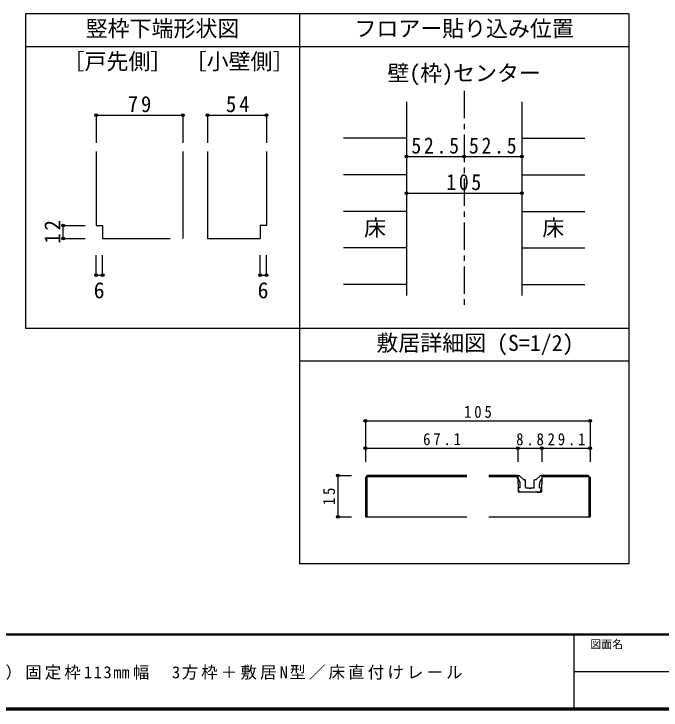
# Model space of a CAD drawing. Units: millimetres at full size, sheet at 1:5, with parts at other scales. Extents: x -973 to 977, y -718 to 696.
# Drawn here: x -509 to 81, y -701 to -66 of the extents above; entities that cross this region are included whole.
import ezdxf
from ezdxf.enums import TextEntityAlignment as Align

# ---------------------------------------------------------------- set-up
doc = ezdxf.new("R2010")
doc.units = ezdxf.units.MM
doc.header["$LTSCALE"] = 5
doc.header["$PDMODE"] = 32
doc.header["$PDSIZE"] = 2.5
doc.linetypes.add('CHAIN1', pattern=[8, 5, -1, 1, -1])
for name, color, linetype in [('0-0_補助線', 4, 'Continuous'), ('0-1_通り芯', 4, 'CHAIN1'), ('0-3_仕上げ', 2, 'Continuous'), ('0-4_枠', 3, 'Continuous'), ('0-A_文字', 7, 'Continuous'), ('0-B_寸法', 7, 'Continuous'), ('1-4_枠', 3, 'Continuous'), ('1-7_金物', 7, 'Continuous'), ('1-B_寸法', 7, 'Continuous'), ('F-1_枠', 6, 'Continuous'), ('F-A_文字', 7, 'Continuous')]:
    doc.layers.add(name, color=color, linetype=linetype)
doc.styles.add('ＭＳ ゴシック', font='')
doc.styles.get('ＭＳ ゴシック').set_extended_font_data('MS Gothic')

msp = doc.modelspace()

# ---------------------------------------------------------------- linework, layer by layer
at = {"layer": '0-0_補助線'}
for p, q in [((-433.928, -158.68), (-433.928, -183.94)), ((-433.928, -158.68), (-354.928, -158.68)), ((-354.928, -158.68), (-354.928, -183.94)), ((-332.428, -158.68), (-332.428, -183.94)), ((-463.928, -271.23), (-463.928, -259.23)), ((-463.928, -259.23), (-443.928, -259.23)), ((-463.928, -271.23), (-443.928, -271.23)), ((-433.928, -304.43), (-433.928, -286.23)), ((-284.428, -304.43), (-284.428, -286.23))]:
    msp.add_line(p, q, dxfattribs=at)
at = {"layer": '0-0_補助線', "color": 3}
for p, q in [((-354.928, -191.981), (-354.928, -271.23)), ((-332.428, -191.981), (-332.428, -271.23)), ((-278.428, -191.981), (-278.428, -259.23)), ((-278.428, -259.23), (-284.428, -259.23)), ((-284.428, -259.23), (-284.428, -271.23)), ((-332.428, -271.23), (-284.428, -271.23))]:
    msp.add_line(p, q, dxfattribs=at)
at = {"layer": '0-0_補助線'}
for points in [[(-332.428, -158.68), (-278.428, -158.68), (-278.428, -183.94)], [(-433.928, -304.43), (-427.928, -304.43), (-427.928, -286.23)], [(-284.428, -304.43), (-278.428, -304.43), (-278.428, -286.23)]]:
    msp.add_lwpolyline(points, dxfattribs=at)
at = {"layer": '0-0_補助線', "color": 3}
msp.add_lwpolyline([(-433.928, -191.981), (-433.928, -259.23), (-427.928, -259.23), (-427.928, -271.23), (-366.428, -271.23)], dxfattribs=at)
at = {"layer": '0-0_補助線', "color": 7}
for p in [(-433.928, -158.68), (-354.928, -158.68), (-332.428, -158.68), (-278.428, -158.68), (-463.928, -259.23), (-463.928, -271.23), (-433.928, -304.43), (-427.928, -304.43), (-284.428, -304.43), (-278.428, -304.43)]:
    msp.add_point(p, dxfattribs=at)
at = {"layer": '0-1_通り芯'}
msp.add_line((-98.333, -136.5), (-98.333, -333.007), dxfattribs=at)
at = {"layer": '0-3_仕上げ', "color": 4}
for p, q in [((-150.833, -179.801), (-208.333, -179.801)), ((-45.833, -179.801), (11.667, -179.801)), ((-150.833, -213.103), (-208.333, -213.103)), ((-45.833, -213.103), (11.667, -213.103)), ((-150.833, -246.404), (-208.333, -246.404)), ((-45.833, -246.404), (11.667, -246.404)), ((-150.833, -279.706), (-208.333, -279.706)), ((-45.833, -279.706), (11.667, -279.706)), ((-150.833, -313.007), (-208.333, -313.007)), ((-45.833, -313.007), (11.667, -313.007))]:
    msp.add_line(p, q, dxfattribs=at)
at = {"layer": '0-4_枠'}
for p, q in [((-150.833, -146.5), (-150.833, -323.007)), ((-45.833, -146.5), (-45.833, -323.007))]:
    msp.add_line(p, q, dxfattribs=at)
at = {"layer": '0-A_文字', "color": 3}
for p, q in [((51.667, -66.5), (-498.333, -66.5)), ((-498.333, -66.5), (-498.333, -353.007)), ((-248.333, -66.5), (-248.333, -567.5)), ((51.667, -96.5), (-498.333, -96.5)), ((51.667, -353.007), (-498.333, -353.007)), ((51.667, -383.007), (-248.333, -383.007))]:
    msp.add_line(p, q, dxfattribs=at)
msp.add_lwpolyline([(51.667, -66.5), (51.667, -567.5), (-248.333, -567.5)], dxfattribs=at)
at = {"layer": '0-B_寸法', "color": 4}
for p, q in [((-150.833, -196.452), (-98.333, -196.452)), ((-98.333, -196.452), (-45.833, -196.452)), ((-150.833, -229.753), (-45.833, -229.753))]:
    msp.add_line(p, q, dxfattribs=at)
at = {"layer": '0-B_寸法'}
for p in [(-150.833, -196.452), (-98.333, -196.452), (-45.833, -196.452), (-150.833, -229.753), (-45.833, -229.753)]:
    msp.add_point(p, dxfattribs=at)
at = {"layer": '1-4_枠'}
for p, q in [((-186.654, -487.188), (-188.422, -488.956)), ((-95.922, -487.188), (-186.654, -487.188)), ((-49.422, -487.188), (-75.922, -487.188)), ((-27.422, -487.188), (-27.422, -494.688)), ((14.81, -487.188), (-27.422, -487.188)), ((14.81, -487.188), (16.578, -488.956)), ((-188.393, -488.956), (-188.393, -524.688)), ((-187.172, -488.438), (-187.172, -524.688)), ((-95.922, -488.438), (-187.172, -488.438)), ((-49.422, -488.438), (-75.922, -488.438)), ((-27.672, -494.688), (-27.672, -502.188)), ((-27.672, -494.688), (-27.422, -494.688)), ((15.328, -488.438), (-27.422, -488.438)), ((15.328, -488.438), (15.328, -524.688)), ((16.578, -488.956), (16.578, -524.688)), ((-27.672, -502.188), (-49.172, -502.188)), ((-188.422, -524.688), (-95.922, -524.688)), ((-75.922, -524.688), (16.578, -524.688))]:
    msp.add_line(p, q, dxfattribs=at)
msp.add_lwpolyline([(-49.422, -487.188), (-49.422, -494.688), (-49.172, -494.688), (-49.172, -502.188)], dxfattribs=at)
at = {"layer": '1-7_金物'}
for p, q in [((-44.267, -490.718), (-47.431, -487.554)), ((-32.577, -490.718), (-29.413, -487.554)), ((-27.172, -487.188), (-28.529, -487.188)), ((-27.172, -489.688), (-27.172, -487.188)), ((-43.736, -490.938), (-42.922, -490.938)), ((-42.422, -497.688), (-42.422, -491.438)), ((-34.422, -497.688), (-34.422, -491.438)), ((-33.108, -490.938), (-33.922, -490.938)), ((-47.172, -498.438), (-48.672, -498.438)), ((-47.172, -498.438), (-47.172, -495.278)), ((-41.672, -498.438), (-39.172, -498.438)), ((-39.172, -498.438), (-38.422, -499.188)), ((-38.422, -499.188), (-37.672, -498.438)), ((-37.672, -498.438), (-35.172, -498.438)), ((-29.672, -498.438), (-29.672, -495.278)), ((-29.672, -498.438), (-28.172, -498.438)), ((-28.922, -502.188), (-27.707, -499.122)), ((-32.672, -502.188), (-44.172, -502.188)), ((-32.172, -501.688), (-32.672, -502.188)), ((-31.672, -502.188), (-32.172, -501.688)), ((-31.672, -502.188), (-28.922, -502.188))]:
    msp.add_line(p, q, dxfattribs=at)
for points in [[(-49.672, -489.688), (-49.672, -487.188), (-48.315, -487.188)], [(-45.172, -502.188), (-47.922, -502.188), (-49.137, -499.122)], [(-45.172, -502.188), (-44.672, -501.688), (-44.172, -502.188)]]:
    msp.add_lwpolyline(points, dxfattribs=at)
for centre, radius, start, end in [((-48.315, -488.438), 1.25, 45, 90), ((-28.529, -488.438), 1.25, 90, 135), ((-54.672, -495.278), 7.5, 0, 48.19), ((-43.736, -490.188), 0.75, 225, 270), ((-42.922, -491.438), 0.5, 0, 90), ((-33.922, -491.438), 0.5, 90, 180), ((-33.108, -490.188), 0.75, 270, 315), ((-22.172, -495.278), 7.5, 131.81, 180), ((-48.672, -498.938), 0.5, 90, 201.616), ((-41.672, -497.688), 0.75, 180, 270), ((-35.172, -497.688), 0.75, 270, 0), ((-28.172, -498.938), 0.5, 338.384, 90)]:
    msp.add_arc(centre, radius, start, end, dxfattribs=at)
at = {"layer": '1-B_寸法', "color": 4}
for p, q in [((-188.422, -437.188), (16.578, -437.188)), ((-188.422, -437.188), (-188.422, -462.188)), ((16.578, -437.188), (16.578, -462.188)), ((-188.422, -462.188), (-144.422, -462.188)), ((-188.422, -462.188), (-188.422, -474.688)), ((-213.422, -487.188), (-200.922, -487.188)), ((-213.422, -487.188), (-213.422, -524.688)), ((-213.422, -524.688), (-200.922, -524.688))]:
    msp.add_line(p, q, dxfattribs=at)
for points in [[(-144.422, -462.188), (-122.422, -462.188), (-49.422, -462.188), (-49.422, -474.688)], [(-49.422, -462.188), (-27.422, -462.188), (-27.422, -474.688)], [(-27.422, -462.188), (16.578, -462.188), (16.578, -474.688)]]:
    msp.add_lwpolyline(points, dxfattribs=at)
at = {"layer": '1-B_寸法'}
for p in [(-188.422, -437.188), (16.578, -437.188), (-188.422, -462.188), (-49.422, -462.188), (-27.422, -462.188), (16.578, -462.188), (-213.422, -487.188), (-213.422, -524.688)]:
    msp.add_point(p, dxfattribs=at)
at = {"layer": 'F-1_枠'}
for p, q in [((976.653, -631.667), (-973.347, -631.667)), ((976.653, -632.5), (-973.347, -632.5)), ((1.653, -632.5), (1.653, -699.167)), ((1.653, -665.833), (974.986, -665.834)), ((976.653, -699.167), (-973.347, -699.167)), ((976.653, -700), (-973.347, -700)), ((976.653, -700.833), (-973.347, -700.833))]:
    msp.add_line(p, q, dxfattribs=at)

# ---------------------------------------------------------------- texts
at = {"layer": '0-0_補助線', "color": 7, "style": 'ＭＳ ゴシック'}
for s, p in [('［戸先側］', (-464.445, -121.5)), ('［小壁側］', (-353.078, -121.5)), ('6', (-436.149, -330.004)), ('6', (-286.649, -330.004))]:
    msp.add_text(s, height=14.66, dxfattribs=at).set_placement(p, align=Align.BOTTOM_LEFT)
at = {"layer": '0-0_補助線', "color": 7, "char_height": 14.66, "attachment_point": 7, "style": 'ＭＳ ゴシック'}
for s, insert in [('\\T1.27;\\W0.95;79', (-405.053, -156.18)), ('\\T1.27;\\W0.95;54', (-315.562, -156.18))]:
    msp.add_mtext(s, dxfattribs=dict(at, insert=insert))
at = {"layer": '0-0_補助線', "color": 7, "insert": (-466.428, -275.855), "char_height": 14.66, "attachment_point": 7, "rotation": 90, "style": 'ＭＳ ゴシック'}
msp.add_mtext('\\T1.27;\\W0.95;12', dxfattribs=at)
at = {"layer": '0-A_文字', "style": 'ＭＳ ゴシック'}
for s, p in [('竪枠下端形状図', (-443.333, -91.5)), ('フロアー貼り込み位置', (-198.333, -91.5)), ('壁(枠)センター', (-168.333, -132.091)), ('床', (-189.583, -273.055)), ('床', (-27.083, -273.055)), ('敷居詳細図 (S=1/2)', (-178.333, -378.007))]:
    msp.add_text(s, height=14.66, dxfattribs=at).set_placement(p, align=Align.BOTTOM_LEFT)
at = {"layer": '0-B_寸法', "char_height": 14.66, "attachment_point": 7, "style": 'ＭＳ ゴシック'}
for s, insert in [('\\T1.28;\\W0.9;52.5', (-146.458, -193.952)), ('\\T1.28;\\W0.9;52.5', (-93.958, -193.952)), ('\\T1.27;\\W0.9;105', (-114.583, -227.253))]:
    msp.add_mtext(s, dxfattribs=dict(at, insert=insert))
at = {"layer": '1-B_寸法', "char_height": 11, "attachment_point": 7, "style": 'ＭＳ ゴシック'}
for s, insert in [('\\T1.38;\\W0.9;105', (-98.422, -434.688)), ('\\T1.38;\\W0.9;67.1', (-135.797, -459.587)), ('\\T1.38;\\W0.9;8.8', (-50.922, -459.688)), ('\\T1.38;\\W0.9;29.1', (-22.297, -459.688))]:
    msp.add_mtext(s, dxfattribs=dict(at, insert=insert))
at = {"layer": '1-B_寸法', "insert": (-215.922, -514.063), "char_height": 11, "attachment_point": 7, "rotation": 90, "style": 'ＭＳ ゴシック'}
msp.add_mtext('\\T1.36;\\W0.9;15', dxfattribs=at)
at = {"layer": 'F-A_文字', "style": 'ＭＳ ゴシック'}
msp.add_text('図面名', height=7.331, dxfattribs=at).set_placement((16.653, -646.667), align=Align.BOTTOM_LEFT)
at = {"layer": 'F-A_文字', "insert": (-846.68, -673.333), "char_height": 11, "attachment_point": 7, "style": 'ＭＳ ゴシック'}
msp.add_mtext('\\T1.19;ドレタス\u3000H24引き分け戸（レールタイプ）固定枠113㎜幅\u30003方枠＋敷居N型／床直付けレール', dxfattribs=at)

doc.saveas('drawing.dxf')
